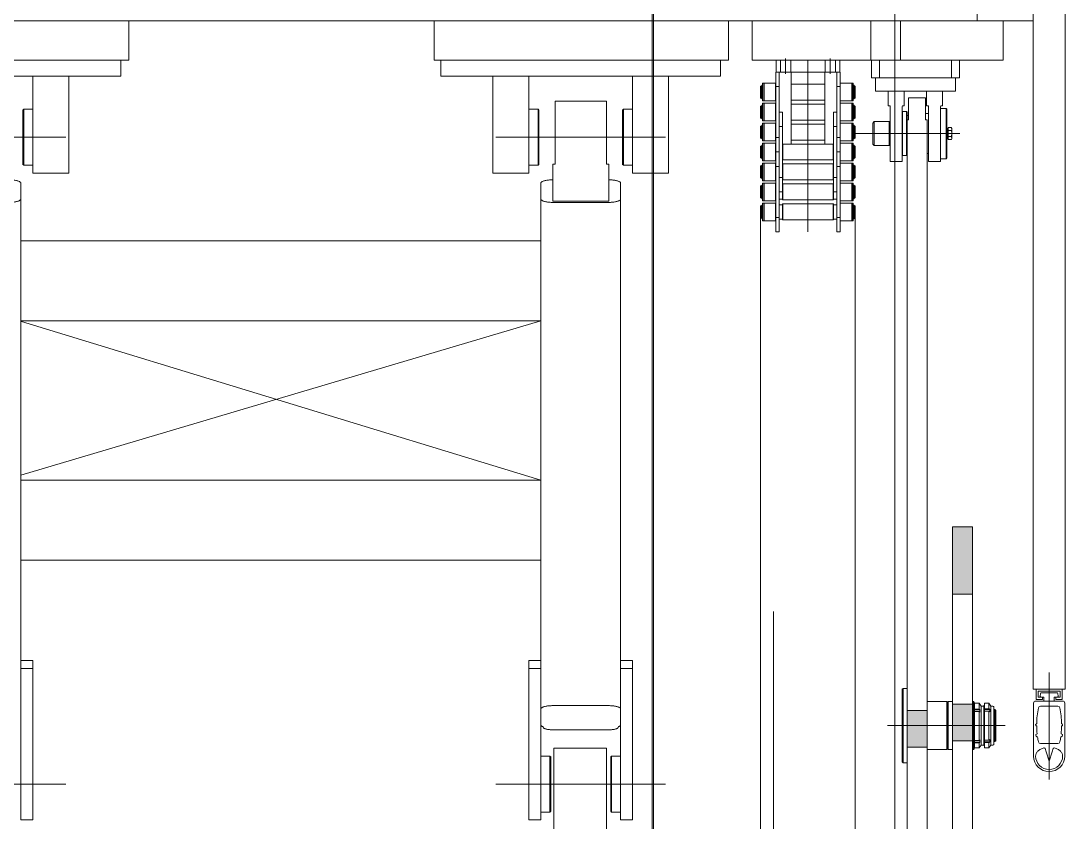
# Model space of a CAD drawing. Header units: millimetres. Extents: x 51154 to 151340, y -24069 to 30962.
# Drawn here: x 109389 to 110697, y -2412 to -1409 of the extents above; entities that cross this region are included whole.
import ezdxf

# ---------------------------------------------------------------- set-up
doc = ezdxf.new("R2010")
doc.units = ezdxf.units.MM
doc.linetypes.add('IMPORT-CENTER _5_', pattern=[10160, 6350, -1270, 1270, -1270])
doc.linetypes.add('Осевые', pattern=[6350, 1270, -952.5, 3175, -952.5])
for name, color, linetype, lineweight, true_color in [('_____KCI_M_1_Centerlines-1', 9, 'IMPORT-CENTER _5_', 9, 0x808080), ('Ломаная-1-1', 9, 'Continuous', 9, 0x808080), ('Ломаная-1-4', 9, 'IMPORT-CENTER _5_', 9, 0x808080), ('Оси-3', 7, 'Осевые', 9, 0xaaaaaa), ('Партер_ТХ_для_Разрез_dwg _2_-1', 9, 'Continuous', 9, 0x808080)]:
    doc.layers.add(name, color=color, linetype=linetype, lineweight=lineweight, true_color=true_color)
doc.layers.add('Стены', color=7, linetype='Continuous', lineweight=9)

# ---------------------------------------------------------------- blocks, each defined once
blk = doc.blocks.new('Партер_ТХ_для_Разрез_dwg_A$C16a90a89-8380814-Разрез 1-1')
at = {"layer": 'Ломаная-1-1'}
for p, q in [((108666.8, -3625.3), (108666.8, -3759.2)), ((108656, -3651.5), (108655.6, -3654.8)), ((108676.4, -3650.4), (108657.2, -3650.4)), ((108678, -3654.8), (108677.7, -3651.5)), ((108647.3, -3663.4), (108647.3, -3729.7)), ((108686.3, -3729.7), (108686.3, -3663.4))]:
    blk.add_line(p, q, dxfattribs=at)
at = {"layer": 'Ломаная-1-1', "flags": 128}
for points in [[(108576.8, -2809.2), (108576.8, -2649.2), (108646.8, -2649.2), (108646.8, -2658.7), (108594.3, -2658.7)], [(108686.8, -2649.2), (108686.8, -3645.8), (108646.8, -3645.8), (108686.8, -3645.8)], [(108594.3, -2799.7), (108646.8, -2799.7), (108646.8, -2809.2), (108576.8, -2809.2), (106832.8, -2809.2)], [(108294.8, -2809.2), (108443.4, -2809.2), (108443.4, -2858.3), (108294.8, -2858.3), (108294.8, -2809.2)], [(108480.8, -2809.2), (108609.4, -2809.2), (108609.4, -2858.3), (108480.8, -2858.3), (108480.8, -2809.2)], [(108683.7, -3660.8), (108666.8, -3660.8), (108649.9, -3660.8)], [(108656.9, -3656.2), (108660.3, -3656.2), (108660.3, -3660.8)], [(108673.3, -3660.8), (108673.3, -3658.8), (108673.3, -3656.2), (108676.7, -3656.2)], [(108677.7, -3667.3), (108672.3, -3667.3), (108666.8, -3667.3), (108661.4, -3667.3), (108655.9, -3667.3)], [(108655.9, -3714.1), (108661.4, -3714.1), (108666.8, -3714.1), (108672.3, -3714.1), (108677.7, -3714.1)], [(108666.8, -3736.2), (108665.6, -3732.2), (108664.4, -3728.3), (108663.2, -3724.3), (108662, -3720.4)], [(108671.7, -3720.4), (108670.4, -3724.3), (108669.2, -3728.3), (108668, -3732.2), (108666.8, -3736.2)]]:
    blk.add_lwpolyline(points, dxfattribs=at)
for points in [[(108646.8, -3645.8), (108646.8, -2649.2), (108646.8, -3645.8), (108646.8, -2649.2)], [(107145.7, -2809.2), (107514.3, -2809.2), (107514.3, -2858.3), (107145.7, -2858.3)], [(107896.7, -2809.2), (108265.3, -2809.2), (108265.3, -2858.3), (107896.7, -2858.3)], [(108653.2, -3656.2), (108658.4, -3656.2), (108658.4, -3658.8), (108650.6, -3658.8), (108650.6, -3645.8), (108683.1, -3645.8), (108683.1, -3658.8), (108675.3, -3658.8), (108675.3, -3656.2), (108680.5, -3656.2), (108680.5, -3648.4), (108653.2, -3648.4)]]:
    blk.add_lwpolyline(points, close=True, dxfattribs=at)
at = {"layer": 'Ломаная-1-1'}
for centre, radius, start, end in [((108649.9, -3663.4), 2.6, 90, 180), ((108656.9, -3654.9), 1.3, 173.6598, 270), ((108657.2, -3651.7), 1.3, 90, 173.6598), ((108676.4, -3651.7), 1.3, 6.3402, 90), ((108676.7, -3654.9), 1.3, 270, 6.3402), ((108683.7, -3663.4), 2.6, 0, 90), ((108757.8, -3690.7), 106.6, 168.463, 179.3013), ((108655.9, -3669.9), 2.6, 90, 168.463), ((108677.7, -3669.9), 2.6, 11.537, 90), ((108575.8, -3690.7), 106.6, 0.6987, 11.537), ((108651.2, -3690.7), 1.3, 89.6506, 270.3494), ((108757.8, -3690.7), 106.6, 180.6987, 185.9566), ((108575.8, -3690.7), 106.6, 354.0434, 359.3013), ((108682.4, -3690.7), 1.3, 269.6506, 90.3494), ((108652, -3703.7), 1.95, 96.4807, 277.5288), ((108757.8, -3690.7), 106.6, 188.0528, 191.537), ((108655.9, -3711.5), 2.6, 191.537, 270), ((108677.7, -3711.5), 2.6, 270, 348.463), ((108575.8, -3690.7), 106.6, 348.463, 351.9472), ((108681.6, -3703.7), 1.95, 262.4712, 83.5193), ((108660.7, -3720.8), 1.3, 17.1027, 104.954), ((108672.9, -3720.8), 1.3, 75.046, 162.8973), ((108666.8, -3729.7), 19.5, 180, 270), ((108666.8, -3729.7), 16.9, 180, 360), ((108666.8, -3729.7), 19.5, 270, 0)]:
    blk.add_arc(centre, radius, start, end, dxfattribs=at)
for points, knots in [([(108660.4, -3719.5), (108658.9, -3719.9), (108656.1, -3721), (108653.1, -3723.1), (108651.5, -3725), (108650.2, -3727.1), (108649.9, -3728.6), (108649.9, -3729.7)], [0, 0, 0, 0, 0.25, 0.5, 0.625, 0.75, 1, 1, 1, 1]), ([(108683.7, -3729.7), (108683.7, -3728.6), (108683.4, -3727.1), (108682.2, -3725), (108680.5, -3723.1), (108677.5, -3721), (108674.8, -3719.9), (108673.2, -3719.5)], [0, 0, 0, 0, 0.25, 0.375, 0.5, 0.75, 1, 1, 1, 1])]:
    blk.add_open_spline(points, degree=3, knots=knots, dxfattribs=at)
blk = doc.blocks.new('Партер_ТХ_для_Разрез_dwg_A$Cf04a720b-8380822-Разрез 1-1')
at = {"layer": 'Ломаная-1-1'}
for p, q in [((110340.3, -1458.3), (110340.3, -1473.3)), ((110346.8, -1456.3), (110346.8, -1475.3)), ((110353.3, -1458.3), (110353.3, -1473.3)), ((110374.8, -1458.3), (110374.8, -1673.3)), ((110396.3, -1458.3), (110396.3, -1473.3)), ((110402.8, -1456.3), (110402.8, -1475.3)), ((110409.3, -1458.3), (110409.3, -1473.3)), ((110353.8, -1473.3), (110353.8, -1563.3)), ((110395.8, -1563.3), (110395.8, -1473.3)), ((110410.8, -1523.3), (110410.8, -1473.3)), ((110411, -1473.3), (110411, -1491.3)), ((110338.8, -1489.3), (110338.6, -1489.3)), ((110395.8, -1488.3), (110353.8, -1488.3)), ((110411, -1489.3), (110410.8, -1489.3)), ((110429.7, -1487.3), (110415.3, -1487.3)), ((110317.1, -1490.8), (110315.9, -1490.8)), ((110338.6, -1491.3), (110334.6, -1491.3)), ((110319.6, -1508.8), (110319.9, -1509.3)), ((110319.9, -1512.3), (110319.9, -1534.3)), ((110334.3, -1509.3), (110334.6, -1508.8)), ((110334.3, -1512.3), (110334.3, -1534.3)), ((110338.6, -1507.3), (110338.8, -1507.3)), ((110338.8, -1514.3), (110338.6, -1514.3)), ((110353.8, -1508.3), (110395.8, -1508.3)), ((110395.8, -1513.3), (110353.8, -1513.3)), ((110410.8, -1507.3), (110411, -1507.3)), ((110411, -1514.3), (110410.8, -1514.3)), ((110415, -1508.8), (110415.3, -1509.3)), ((110429.7, -1512.3), (110415.3, -1512.3)), ((110429.7, -1509.3), (110430, -1508.8)), ((110317.1, -1540.8), (110315.9, -1540.8)), ((110338.6, -1532.3), (110338.8, -1532.3)), ((110338.8, -1539.3), (110338.6, -1539.3)), ((110353.8, -1533.3), (110395.8, -1533.3)), ((110395.8, -1538.3), (110353.8, -1538.3)), ((110410.8, -1532.3), (110411, -1532.3)), ((110411, -1539.3), (110410.8, -1539.3)), ((110429.7, -1537.3), (110415.3, -1537.3)), ((110429.7, -1534.3), (110430, -1533.8)), ((110334.6, -1562.8), (110334.3, -1562.3)), ((110338.6, -1557.3), (110338.8, -1557.3)), ((110338.8, -1564.3), (110338.6, -1564.3)), ((110353.8, -1558.3), (110395.8, -1558.3)), ((110410.8, -1557.3), (110411, -1557.3)), ((110411, -1564.3), (110410.8, -1564.3)), ((110429.7, -1562.3), (110415.3, -1562.3)), ((110315.9, -1605.8), (110315.9, -1590.8)), ((110319.6, -1583.8), (110319.9, -1584.3)), ((110319.9, -1587.3), (110319.6, -1587.8)), ((110334.6, -1587.8), (110334.3, -1587.3)), ((110338.6, -1582.3), (110338.8, -1582.3)), ((110338.8, -1589.3), (110338.6, -1589.3)), ((110338.6, -1655.3), (110338.6, -1591.3)), ((110342.8, -1582.8), (110343.3, -1583.3)), ((110343.3, -1608.3), (110343.3, -1588.3)), ((110406.3, -1583.3), (110406.8, -1582.8)), ((110406.3, -1608.3), (110406.3, -1588.3)), ((110410.8, -1582.3), (110411, -1582.3)), ((110411, -1589.3), (110410.8, -1589.3)), ((110411, -1591.3), (110411, -1655.3)), ((110415.3, -1584.3), (110429.7, -1584.3)), ((110429.7, -1587.3), (110415.3, -1587.3)), ((110433.7, -1605.8), (110433.7, -1590.8)), ((110338.6, -1607.3), (110338.8, -1607.3)), ((110342.8, -1623.3), (110342.8, -1605.3)), ((110406.8, -1605.3), (110406.8, -1623.3)), ((110410.8, -1607.3), (110411, -1607.3)), ((110319.9, -1612.3), (110319.6, -1612.8)), ((110334.6, -1612.8), (110334.3, -1612.3)), ((110338.8, -1614.3), (110338.6, -1614.3)), ((110343.3, -1613.3), (110342.8, -1613.8)), ((110406.8, -1613.8), (110406.3, -1613.3)), ((110411, -1614.3), (110410.8, -1614.3)), ((110415, -1608.8), (110415.3, -1609.3)), ((110429.7, -1612.3), (110415.3, -1612.3)), ((110429.7, -1609.3), (110430, -1608.8)), ((110319.9, -1634.3), (110334.3, -1634.3)), ((110338.6, -1632.3), (110342.8, -1632.3)), ((110406.8, -1632.3), (110411, -1632.3)), ((110415.3, -1634.3), (110429.7, -1634.3)), ((110315.9, -1640.8), (110315.9, -1655.8)), ((110319.9, -1659.3), (110319.9, -1637.3)), ((110334.3, -1659.3), (110334.3, -1637.3)), ((110342.8, -1639.3), (110338.6, -1639.3)), ((110343.3, -1638.3), (110343.3, -1658.3)), ((110406.3, -1638.3), (110406.3, -1658.3)), ((110411, -1639.3), (110406.8, -1639.3)), ((110429.7, -1637.3), (110415.3, -1637.3)), ((110433.7, -1640.8), (110433.7, -1655.8)), ((110338.6, -1657.3), (110342.8, -1657.3)), ((110406.8, -1657.3), (110411, -1657.3)), ((110415.3, -1659.3), (110429.7, -1659.3))]:
    blk.add_line(p, q, dxfattribs=at)
at = {"layer": 'Ломаная-1-1', "flags": 128}
for points in [[(110334.8, -1473.3), (110334.8, -1458.3), (110414.8, -1458.3), (110414.8, -1473.3)], [(110338.6, -1473.3), (110338.6, -1491.3), (110338.6, -1555.3), (110334.6, -1555.3), (110334.6, -1491.3), (110334.6, -1473.3), (110334.8, -1473.3), (110414.8, -1473.3), (110415, -1473.3), (110415, -1491.3)], [(110338.8, -1541.3), (110338.8, -1605.3), (110342.8, -1605.3), (110342.8, -1541.3), (110338.8, -1541.3), (110338.8, -1523.3), (110338.8, -1473.3)], [(110318.1, -1506.9), (110317.1, -1506.9), (110317.1, -1489.7), (110318.1, -1489.7)], [(110334.6, -1487.8), (110334.3, -1487.3), (110319.9, -1487.3), (110319.6, -1487.8)], [(110319.9, -1487.3), (110319.9, -1493.2), (110319.9, -1509.3), (110334.3, -1509.3), (110334.3, -1493.2), (110334.3, -1487.3)], [(110415, -1487.8), (110415.3, -1487.3), (110415.3, -1487.7), (110415.3, -1509.3), (110429.7, -1509.3), (110429.7, -1487.7), (110429.7, -1487.3), (110430, -1487.8)], [(110431.5, -1506.9), (110432.5, -1506.9), (110432.5, -1489.7), (110431.5, -1489.7)], [(110315.9, -1505.8), (110315.9, -1490.8), (110315.6, -1491.1), (110315.6, -1505.5), (110315.9, -1505.8), (110317.1, -1505.8)], [(110411, -1555.3), (110411, -1491.3), (110415, -1491.3), (110415, -1555.3)], [(110432.5, -1505.8), (110433.7, -1505.8), (110433.7, -1490.8), (110432.5, -1490.8)], [(110433.7, -1505.8), (110434, -1505.5), (110434, -1491.1), (110433.7, -1490.8)], [(110315.9, -1530.8), (110315.6, -1530.5), (110315.6, -1529.9), (110315.6, -1516.1), (110315.9, -1515.8), (110317.1, -1515.8)], [(110317.1, -1530.8), (110315.9, -1530.8), (110315.9, -1530.1), (110315.9, -1515.8)], [(110318.1, -1514.7), (110317.1, -1514.7), (110317.1, -1531.9), (110318.1, -1531.9)], [(110334.6, -1512.8), (110334.3, -1512.3), (110319.9, -1512.3), (110319.6, -1512.8)], [(110415, -1512.8), (110415.3, -1512.3), (110415.3, -1512.4), (110415.3, -1534.3)], [(110415, -1533.8), (110415.3, -1534.3), (110429.7, -1534.3), (110429.7, -1512.4), (110429.7, -1512.3), (110430, -1512.8)], [(110431.5, -1531.9), (110432.5, -1531.9), (110432.5, -1514.7), (110431.5, -1514.7)], [(110432.5, -1530.8), (110433.7, -1530.8), (110433.7, -1530.1), (110433.7, -1515.8)], [(110433.7, -1530.8), (110434, -1530.5), (110434, -1529.9), (110434, -1516.1), (110433.7, -1515.8), (110432.5, -1515.8)], [(110342.8, -1563.3), (110342.8, -1523.3), (110338.8, -1523.3)], [(110406.8, -1523.3), (110406.8, -1563.3), (110395.8, -1563.3), (110353.8, -1563.3), (110342.8, -1563.3)], [(110410.8, -1541.3), (110410.8, -1523.3), (110406.8, -1523.3)], [(110315.9, -1555.8), (110315.9, -1540.8), (110315.6, -1541.1), (110315.6, -1555.5), (110315.9, -1555.8), (110317.1, -1555.8)], [(110318.1, -1556.9), (110317.1, -1556.9), (110317.1, -1539.7), (110318.1, -1539.7)], [(110319.6, -1533.8), (110319.9, -1534.3), (110334.3, -1534.3), (110334.6, -1533.8)], [(110334.6, -1537.8), (110334.3, -1537.3), (110319.9, -1537.3), (110319.6, -1537.8)], [(110319.9, -1537.3), (110319.9, -1544.8), (110319.9, -1559.3)], [(110334.3, -1537.3), (110334.3, -1544.8), (110334.3, -1559.3)], [(110406.3, -1633.3), (110406.8, -1632.8), (110406.8, -1631.9), (110406.8, -1623.3), (110410.8, -1623.3), (110410.8, -1605.3), (110410.8, -1541.3), (110406.8, -1541.3), (110406.8, -1605.3), (110410.8, -1605.3)], [(110415, -1537.8), (110415.3, -1537.3), (110415.3, -1537.7), (110415.3, -1559.3)], [(110430, -1537.8), (110429.7, -1537.3), (110429.7, -1537.7), (110429.7, -1559.3), (110430, -1558.8)], [(110431.5, -1556.9), (110432.5, -1556.9), (110432.5, -1539.7), (110431.5, -1539.7)], [(110432.5, -1555.8), (110433.7, -1555.8), (110433.7, -1540.8), (110432.5, -1540.8)], [(110433.7, -1555.8), (110434, -1555.5), (110434, -1541.1), (110433.7, -1540.8)], [(110334.6, -1591.3), (110334.6, -1573.3), (110334.6, -1555.3)], [(110338.6, -1555.3), (110338.6, -1573.3), (110334.6, -1573.3), (110338.6, -1573.3), (110338.6, -1591.3), (110334.6, -1591.3), (110334.6, -1655.3), (110338.6, -1655.3), (110338.6, -1673.3), (110334.6, -1673.3), (110334.6, -1655.3)], [(110415, -1591.3), (110411, -1591.3), (110411, -1573.3), (110415, -1573.3), (110411, -1573.3), (110411, -1555.3), (110415, -1555.3), (110415, -1573.3), (110415, -1591.3), (110415, -1655.3)], [(110315.9, -1580.8), (110315.6, -1580.5), (110315.6, -1579.9), (110315.6, -1566.1), (110315.9, -1565.8)], [(110317.1, -1580.8), (110315.9, -1580.8), (110315.9, -1580.1), (110315.9, -1565.8), (110317.1, -1565.8)], [(110318.1, -1581.9), (110317.1, -1581.9), (110317.1, -1564.7), (110318.1, -1564.7)], [(110319.6, -1558.8), (110319.9, -1559.3), (110334.3, -1559.3), (110334.6, -1558.8)], [(110319.6, -1562.8), (110319.9, -1562.3), (110319.9, -1584.3), (110334.3, -1584.3), (110334.6, -1583.8)], [(110319.9, -1562.3), (110334.3, -1562.3), (110334.3, -1584.3)], [(110342.8, -1563.8), (110343.3, -1563.3), (110343.3, -1582.4), (110343.3, -1583.3), (110406.3, -1583.3), (110406.3, -1582.4), (110406.3, -1563.3), (110406.8, -1563.8)], [(110415, -1558.8), (110415.3, -1559.3), (110429.7, -1559.3)], [(110415, -1562.8), (110415.3, -1562.3), (110415.3, -1562.4), (110415.3, -1584.3), (110415, -1583.8)], [(110430, -1562.8), (110429.7, -1562.3), (110429.7, -1562.4), (110429.7, -1584.3), (110430, -1583.8)], [(110431.5, -1581.9), (110432.5, -1581.9), (110432.5, -1564.7), (110431.5, -1564.7)], [(110432.5, -1580.8), (110433.7, -1580.8), (110433.7, -1580.1), (110433.7, -1565.8), (110432.5, -1565.8)], [(110433.7, -1580.8), (110434, -1580.5), (110434, -1579.9), (110434, -1566.1), (110433.7, -1565.8)], [(110317.1, -1590.8), (110315.9, -1590.8), (110315.6, -1591.1), (110315.6, -1605.5), (110315.9, -1605.8), (110317.1, -1605.8)], [(110318.1, -1589.7), (110317.1, -1589.7), (110317.1, -1606.9), (110318.1, -1606.9)], [(110334.3, -1609.3), (110334.3, -1593.2), (110334.3, -1587.3), (110319.9, -1587.3), (110319.9, -1593.2), (110319.9, -1609.3)], [(110406.8, -1588.8), (110406.3, -1588.3), (110343.3, -1588.3), (110342.8, -1588.8)], [(110415, -1587.8), (110415.3, -1587.3), (110415.3, -1587.7), (110415.3, -1609.3), (110429.7, -1609.3), (110429.7, -1587.7), (110429.7, -1587.3), (110430, -1587.8)], [(110431.5, -1606.9), (110432.5, -1606.9), (110432.5, -1589.7), (110431.5, -1589.7)], [(110432.5, -1605.8), (110433.7, -1605.8), (110434, -1605.5), (110434, -1591.1), (110433.7, -1590.8), (110432.5, -1590.8)], [(110343.3, -1633.3), (110342.8, -1632.8), (110342.8, -1631.9), (110342.8, -1623.3), (110338.8, -1623.3), (110338.8, -1605.3)], [(110342.8, -1607.8), (110343.3, -1608.3), (110406.3, -1608.3), (110406.8, -1607.8)], [(110315.9, -1630.8), (110315.6, -1630.5), (110315.6, -1629.9), (110315.6, -1616.1), (110315.9, -1615.8), (110317.1, -1615.8)], [(110317.1, -1630.8), (110315.9, -1630.8), (110315.9, -1630.1), (110315.9, -1615.8)], [(110318.1, -1631.9), (110317.1, -1631.9), (110317.1, -1614.7), (110318.1, -1614.7)], [(110319.6, -1608.8), (110319.9, -1609.3), (110334.3, -1609.3), (110334.6, -1608.8)], [(110334.6, -1633.8), (110334.3, -1634.3), (110334.3, -1612.3), (110319.9, -1612.3), (110319.9, -1634.3), (110319.6, -1633.8)], [(110415, -1612.8), (110415.3, -1612.3), (110415.3, -1612.4), (110415.3, -1634.3), (110415, -1633.8)], [(110430, -1612.8), (110429.7, -1612.3), (110429.7, -1612.4), (110429.7, -1634.3), (110430, -1633.8)], [(110431.5, -1631.9), (110432.5, -1631.9), (110432.5, -1614.7), (110431.5, -1614.7)], [(110432.5, -1630.8), (110433.7, -1630.8), (110433.7, -1630.1), (110433.7, -1615.8)], [(110433.7, -1630.8), (110434, -1630.5), (110434, -1629.9), (110434, -1616.1), (110433.7, -1615.8), (110432.5, -1615.8)], [(110317.1, -1640.8), (110315.9, -1640.8), (110315.6, -1641.1), (110315.6, -1655.5), (110315.9, -1655.8), (110317.1, -1655.8)], [(110318.1, -1639.7), (110317.1, -1639.7), (110317.1, -1656.9), (110318.1, -1656.9)], [(110334.6, -1637.8), (110334.3, -1637.3), (110319.9, -1637.3), (110319.6, -1637.8)], [(110415, -1637.8), (110415.3, -1637.3), (110415.3, -1656.2), (110415.3, -1659.3), (110415, -1658.8)], [(110430, -1637.8), (110429.7, -1637.3), (110429.7, -1656.2), (110429.7, -1659.3), (110430, -1658.8)], [(110431.5, -1656.9), (110432.5, -1656.9), (110432.5, -1639.7), (110431.5, -1639.7)], [(110432.5, -1655.8), (110433.7, -1655.8), (110434, -1655.5), (110434, -1641.1), (110433.7, -1640.8), (110432.5, -1640.8)], [(110319.6, -1658.8), (110319.9, -1659.3), (110334.3, -1659.3), (110334.6, -1658.8)]]:
    blk.add_lwpolyline(points, dxfattribs=at)
for points in [[(110318.1, -1487.3), (110318.1, -1509.3), (110319.6, -1509.3), (110319.6, -1487.3)], [(110430, -1487.3), (110430, -1507.1), (110430, -1509.3), (110431.5, -1509.3), (110431.5, -1507.1), (110431.5, -1487.3)], [(110318.1, -1512.3), (110319.6, -1512.3), (110319.6, -1534.3), (110318.1, -1534.3)], [(110430, -1512.3), (110430, -1532.1), (110430, -1534.3), (110431.5, -1534.3), (110431.5, -1532.1), (110431.5, -1512.3)], [(110318.1, -1537.3), (110318.1, -1559.3), (110319.6, -1559.3), (110319.6, -1537.3)], [(110430, -1537.3), (110430, -1557.1), (110430, -1559.3), (110431.5, -1559.3), (110431.5, -1557.1), (110431.5, -1537.3)], [(110318.1, -1562.3), (110318.1, -1584.3), (110319.6, -1584.3), (110319.6, -1562.3)], [(110430, -1562.3), (110430, -1582.1), (110430, -1584.3), (110431.5, -1584.3), (110431.5, -1582.1), (110431.5, -1562.3)], [(110318.1, -1587.3), (110319.6, -1587.3), (110319.6, -1609.3), (110318.1, -1609.3)], [(110430, -1587.3), (110430, -1607.1), (110430, -1609.3), (110431.5, -1609.3), (110431.5, -1607.1), (110431.5, -1587.3)], [(110318.1, -1612.3), (110319.6, -1612.3), (110319.6, -1634.3), (110318.1, -1634.3)], [(110343.3, -1632.4), (110343.3, -1633.3), (110406.3, -1633.3), (110406.3, -1632.4), (110406.3, -1613.3), (110343.3, -1613.3)], [(110430, -1612.3), (110430, -1632.1), (110430, -1634.3), (110431.5, -1634.3), (110431.5, -1632.1), (110431.5, -1612.3)], [(110318.1, -1637.3), (110318.1, -1659.3), (110319.6, -1659.3), (110319.6, -1637.3)], [(110406.8, -1657.8), (110406.8, -1638.8), (110406.3, -1638.3), (110343.3, -1638.3), (110342.8, -1638.8), (110342.8, -1657.8), (110343.3, -1658.3), (110406.3, -1658.3)], [(110430, -1637.3), (110430, -1659.3), (110431.5, -1659.3), (110431.5, -1637.3)], [(110415, -1673.3), (110415, -1655.3), (110411, -1655.3), (110411, -1673.3)]]:
    blk.add_lwpolyline(points, close=True, dxfattribs=at)
blk = doc.blocks.new('Партер_ТХ_для_Разрез_dwg_A$Cc0956ea5-8380824-Разрез 1-1')
at = {"layer": 'Ломаная-1-1'}
for p, q in [((109445.5, -1554.8), (109233.1, -1554.8)), ((110196.5, -1554.8), (109984.1, -1554.8)), ((109389.3, -1632.2), (109389.3, -1612.3)), ((110040.3, -1612.3), (110040.3, -1632.2)), ((110140.3, -1632.2), (110140.3, -1612.3)), ((110055.3, -1636.4), (110125.3, -1636.4)), ((110040.3, -1684.7), (109389.3, -1684.7)), ((110140.3, -2213.5), (110140.3, -2005.8)), ((110040.3, -2084.3), (109389.3, -2084.3)), ((110125.3, -2266.6), (110055.3, -2266.6)), ((110055.3, -2296.9), (110125.3, -2296.9)), ((109445.5, -2364.8), (109233.1, -2364.8)), ((110196.5, -2364.8), (109984.1, -2364.8))]:
    blk.add_line(p, q, dxfattribs=at)
at = {"layer": 'Ломаная-1-1', "flags": 128}
for points in [[(109164.3, -1458.3), (109514.3, -1458.3), (109514.3, -1478.3), (109164.3, -1478.3)], [(109915.3, -1458.3), (110265.3, -1458.3), (110265.3, -1478.3), (109915.3, -1478.3)], [(110125.3, -1635), (110055.3, -1635), (110055.3, -1620.6), (110055.3, -1588.4), (110058.1, -1588.4), (110058.1, -1509.8), (110122.5, -1509.8), (110122.5, -1588.4), (110125.3, -1588.4), (110125.3, -1620.6)]]:
    blk.add_lwpolyline(points, close=True, dxfattribs=at)
for points in [[(109404.3, -1478.3), (109404.3, -1576.3), (109404.3, -1599.8), (109449.3, -1599.8), (109449.3, -1478.3)], [(110025.3, -1478.3), (110025.3, -1576.3), (110025.3, -1599.8), (109980.3, -1599.8), (109980.3, -1478.3)], [(110155.3, -1478.3), (110155.3, -1576.3), (110155.3, -1599.8), (110200.3, -1599.8), (110200.3, -1478.3)], [(109392.8, -1519.8), (109391.8, -1520.8), (109391.8, -1588.8), (109392.8, -1589.8)], [(109404.3, -1589.8), (109392.8, -1589.8), (109392.8, -1519.8), (109404.3, -1519.8)], [(110025.3, -1589.8), (110036.8, -1589.8), (110036.8, -1519.8), (110025.3, -1519.8)], [(110036.8, -1519.8), (110037.8, -1520.8), (110037.8, -1588.8), (110036.8, -1589.8)], [(110143.8, -1519.8), (110142.8, -1520.8), (110142.8, -1588.8), (110143.8, -1589.8)], [(110155.3, -1589.8), (110143.8, -1589.8), (110143.8, -1519.8), (110155.3, -1519.8)], [(109389.3, -1615.9), (109389.3, -2220.3), (109389.3, -2285.6), (109389.3, -2304.6), (109389.3, -2386.4), (109389.3, -2409.8)], [(110040.3, -1615.9), (110040.3, -2220.3), (110040.3, -2210.1), (110025.3, -2210.1), (110025.3, -2220.3), (110040.3, -2220.3), (110040.3, -2285.6), (110040.3, -2304.6), (110040.3, -2386.4), (110040.3, -2409.8), (110025.3, -2409.8)], [(110140.3, -1615.9), (110140.3, -2220.3), (110140.3, -2285.6), (110140.3, -2304.6), (110140.3, -2386.4), (110140.3, -2409.8)], [(109389.3, -2083.6), (109389.3, -2063.9), (109389.3, -2045.3), (109389.3, -1978.1), (110040.3, -1784.7), (109389.3, -1784.7)], [(109389.3, -1984.3), (110040.3, -1984.3), (109389.9, -1785.4)], [(110140.3, -2025.5), (110140.3, -2005.8), (110140.3, -1987.1), (110140.3, -1920)], [(109404.3, -2220.3), (109404.3, -2210.1), (109389.3, -2210.1), (109389.3, -2220.3), (109404.3, -2220.3), (109404.3, -2285.6), (109404.3, -2304.6), (109404.3, -2386.4), (109404.3, -2409.8), (109389.3, -2409.8)], [(110025.3, -2409.8), (110025.3, -2386.4), (110025.3, -2304.6), (110025.3, -2285.6), (110025.3, -2220.3)], [(110155.3, -2220.3), (110155.3, -2210.1), (110140.3, -2210.1), (110140.3, -2220.3), (110155.3, -2220.3), (110155.3, -2285.6), (110155.3, -2304.6), (110155.3, -2386.4), (110155.3, -2409.8), (110140.3, -2409.8)], [(110124.5, -2447.3), (110122.5, -2447.3), (110122.5, -2444.2), (110122.5, -2425.2), (110122.5, -2343.3), (110122.5, -2319.8), (110056.5, -2319.8), (110056.5, -2343.3), (110056.5, -2425.2), (110056.5, -2444.2), (110056.5, -2447.3), (110054.5, -2447.3)], [(110040.3, -2329.8), (110051.8, -2329.8), (110051.8, -2399.8), (110040.3, -2399.8)], [(110051.8, -2399.8), (110052.8, -2398.8), (110052.8, -2330.8), (110051.8, -2329.8)], [(110128.8, -2329.8), (110127.8, -2330.8), (110127.8, -2398.8), (110128.8, -2399.8)], [(110140.3, -2399.8), (110128.8, -2399.8), (110128.8, -2329.8), (110140.3, -2329.8)]]:
    blk.add_lwpolyline(points, dxfattribs=at)
at = {"layer": 'Ломаная-1-1'}
for points, weights in [([(109374.3, -1608.1), (109389.3, -1608.1), (109389.3, -1612.3)], [1, 0.707106781219, 1]), ([(110040.3, -1612.3), (110040.3, -1608.1), (110055.3, -1608.1)], [1, 0.707106781186, 1]), ([(110125.3, -1608.1), (110140.3, -1608.1), (110140.3, -1612.3)], [1, 0.707106781219, 1]), ([(109389.3, -1632.2), (109389.3, -1636.4), (109374.3, -1636.4)], [1, 0.707106781186, 1]), ([(110055.3, -1636.4), (110040.3, -1636.4), (110040.3, -1632.2)], [1, 0.707106781219, 1]), ([(110140.3, -1632.2), (110140.3, -1636.4), (110125.3, -1636.4)], [1, 0.707106781186, 1]), ([(110040.3, -2270.9), (110040.3, -2266.6), (110055.3, -2266.6)], [1, 0.707106781218, 1]), ([(110125.3, -2266.6), (110140.3, -2266.6), (110140.3, -2270.9)], [1, 0.707106781155, 1]), ([(110043.3, -2293.1), (110040.3, -2292), (110040.3, -2290.6)], [1, 0.948683298076, 1]), ([(110055.3, -2296.9), (110043.3, -2296.9), (110043.3, -2293.5)], [1, 0.707106781155, 1]), ([(110137.3, -2293.5), (110137.3, -2296.9), (110125.3, -2296.9)], [1, 0.707106781219, 1]), ([(110140.3, -2290.6), (110140.3, -2292), (110137.3, -2293.1)], [1, 0.948683298039, 1])]:
    blk.add_rational_spline(points, weights, degree=2, dxfattribs=at)
blk = doc.blocks.new('Партер_ТХ_для_Разрез_dwg_A$Cb6b6704d-8380825-Разрез 1-1')
at = {"layer": 'Ломаная-1-4'}
for points in [[(110555.9, -2127), (110580.9, -2127), (110580.9, -2042.7), (110555.9, -2042.7)], [(110498.9, -2318.5), (110523.9, -2318.5), (110523.9, -2272.7), (110498.9, -2272.7)], [(110580.9, -2310.6), (110580.9, -2264.7), (110555.9, -2264.7), (110555.9, -2310.6)]]:
    blk.add_hatch(color=256, dxfattribs=at).paths.add_polyline_path(points, flags=0)
at = {"layer": '_____KCI_M_1_Centerlines-1'}
for p, q in [((110432.7, -1550.3), (110564.8, -1550.3)), ((110474.3, -2291.6), (110621.7, -2291.6))]:
    blk.add_line(p, q, dxfattribs=at)
at = {"layer": 'Ломаная-1-1'}
for p, q in [((110493.4, -1577.8), (110493.4, -1522.8)), ((110498.9, -1527.8), (110500.9, -1527.8)), ((110525.7, -1525.3), (110525.7, -1575.3)), ((110457.9, -1565.3), (110457.9, -1535.3)), ((110476.4, -1535.3), (110476.4, -1565.3)), ((110548.9, -1546.3), (110549.3, -1546.3)), ((110549.3, -1554.3), (110548.9, -1554.3)), ((110493.9, -2245.1), (110493.9, -2338.1)), ((110548.9, -2321.6), (110548.9, -2261.6)), ((110550.4, -2261.6), (110550.4, -2321.6)), ((110581.9, -2321.6), (110581.9, -2261.6)), ((110583.4, -2266.6), (110582.9, -2266.6)), ((110604, -2316.1), (110604, -2267.2)), ((110607.5, -2268.2), (110607.5, -2315.1)), ((110608.9, -2311.6), (110608.9, -2271.6)), ((110582.9, -2316.6), (110583.4, -2316.6))]:
    blk.add_line(p, q, dxfattribs=at)
at = {"layer": 'Ломаная-1-1', "flags": 128}
for points in [[(110464.4, -1458.3), (110454.4, -1458.3), (110454.4, -1480.3), (110464.4, -1480.3)], [(110554.4, -1480.3), (110554.4, -1458.3), (110464.4, -1458.3), (110464.4, -1480.3), (110554.4, -1480.3), (110564.4, -1480.3), (110564.4, -1458.3), (110554.4, -1458.3)], [(110459.4, -1480.3), (110459.4, -1497.3), (110484.4, -1497.3), (110534.4, -1497.3), (110559.4, -1497.3), (110559.4, -1480.3)], [(110476.9, -1515.3), (110475.4, -1515.3), (110475.4, -1497.3)], [(110493.9, -1515.3), (110495.4, -1515.3), (110495.4, -1497.3)], [(110524.9, -1515.3), (110523.4, -1515.3), (110523.4, -1497.3)], [(110541.9, -1515.3), (110543.4, -1515.3), (110543.4, -1497.3)], [(110492.9, -1516.3), (110492.9, -1570.3), (110492.9, -1585.3), (110477.9, -1585.3), (110477.9, -1570.3), (110477.9, -1516.3)], [(110523.9, -2272.7), (110523.9, -2187.1), (110523.9, -2176.7), (110523.9, -1533.1), (110521.9, -1533.1), (110521.9, -1510.5), (110521.9, -1505.3), (110500.9, -1505.3), (110500.9, -1510.5), (110500.9, -1533.1), (110498.9, -1533.1), (110498.9, -1523.3), (110498.4, -1522.8), (110493.4, -1522.8), (110492.9, -1523.3)], [(110540.9, -1516.3), (110540.9, -1570.3), (110540.9, -1585.3), (110525.9, -1585.3), (110525.9, -1570.3), (110525.9, -1516.3)], [(110498.4, -1522.8), (110498.4, -1550.3), (110498.4, -1577.8)], [(110521.9, -1525.3), (110525.7, -1525.3), (110525.9, -1525.8)], [(110540.9, -1518.8), (110547.9, -1518.8), (110548.9, -1519.8), (110548.9, -1550.3), (110548.9, -1580.8), (110547.9, -1581.8), (110540.9, -1581.8)], [(110547.9, -1518.8), (110547.9, -1550.3), (110547.9, -1581.8)], [(110477.9, -1564.4), (110476.4, -1565.3), (110457.9, -1565.3), (110455.9, -1563.3), (110455.9, -1537.3), (110457.9, -1535.3), (110476.4, -1535.3), (110477.9, -1536.2)], [(110498.9, -1533.1), (110498.9, -2176.7), (110498.9, -2187.1), (110498.9, -2272.7)], [(110550.3, -1546.5), (110550.3, -1544.7), (110550.3, -1542.8), (110554.4, -1542.8), (110555, -1543.8), (110555, -1544.7), (110554.4, -1546.5), (110550.3, -1546.5), (110550.3, -1550.3), (110550.3, -1554)], [(110550.3, -1556.8), (110549.7, -1556.8), (110549.7, -1550.3), (110549.7, -1543.8), (110550.3, -1543.8)], [(110554.4, -1557.8), (110555, -1556.8), (110555, -1555.9), (110554.4, -1557.8), (110550.3, -1557.8), (110550.3, -1555.9), (110550.3, -1554), (110554.4, -1554)], [(110555, -1544.7), (110555, -1550.3), (110555, -1555.9)], [(110498.9, -1577.3), (110498.4, -1577.8), (110493.4, -1577.8), (110492.9, -1577.3)], [(110525.9, -1574.8), (110525.7, -1575.3), (110523.9, -1575.3)], [(110580.9, -2127), (110580.9, -2042.7), (110555.9, -2042.7), (110555.9, -2127)], [(110555.9, -2264.7), (110555.9, -2127), (110580.9, -2127), (110580.9, -2264.7), (110555.9, -2264.7), (110555.9, -2310.6), (110580.9, -2310.6), (110580.9, -2264.7)], [(110498.9, -2245.1), (110493.9, -2245.1), (110492.9, -2246.1), (110492.9, -2337.1), (110493.9, -2338.1), (110498.9, -2338.1)], [(110555.9, -2261.6), (110550.4, -2261.6), (110549.9, -2262.6), (110548.9, -2261.6), (110523.9, -2261.6)], [(110580.9, -2321.6), (110581.9, -2321.6), (110582.9, -2320.6), (110582.9, -2262.6), (110581.9, -2261.6), (110580.9, -2261.6)], [(110523.9, -2318.5), (110523.9, -2272.7), (110498.9, -2272.7), (110498.9, -2318.5), (110498.9, -2456.2), (110523.9, -2456.2), (110523.9, -2318.5), (110498.9, -2318.5)], [(110594.2, -2267.2), (110591.7, -2267.2), (110589.2, -2263.6), (110583.4, -2263.6), (110583.4, -2270.9)], [(110583.4, -2271.9), (110583.4, -2270.9), (110589.2, -2270.9), (110589.2, -2263.6)], [(110583.4, -2274.9), (110583.4, -2271.9), (110590.1, -2271.9)], [(110591.7, -2316.1), (110591.7, -2274.8), (110591.7, -2267.2)], [(110595.7, -2266.6), (110595.2, -2266.6), (110595.2, -2316.6), (110595.7, -2316.6)], [(110606.5, -2267.2), (110604, -2267.2), (110601.5, -2263.6), (110595.7, -2263.6), (110595.7, -2270.4)], [(110595.7, -2271.4), (110595.7, -2270.4), (110601.5, -2270.4), (110601.5, -2263.6)], [(110595.7, -2274.4), (110595.7, -2271.4), (110602.4, -2271.4)], [(110607.5, -2311.6), (110608.9, -2311.6), (110609.9, -2310.6), (110609.9, -2272.6), (110608.9, -2271.6), (110607.5, -2271.6)], [(110555.9, -2310.6), (110555.9, -2396.2), (110555.9, -2406.6), (110555.9, -3248.5), (110557.9, -3248.5), (110557.9, -3271.2), (110557.9, -3276.4), (110578.9, -3276.4), (110578.9, -3271.2), (110578.9, -3248.5), (110580.9, -3248.5), (110580.9, -2406.6), (110580.9, -2396.2), (110580.9, -2310.6)], [(110583.4, -2309.4), (110583.4, -2312.3), (110590.1, -2312.3)], [(110589.2, -2319.6), (110589.2, -2313.3), (110583.4, -2313.3), (110583.4, -2312.3)], [(110583.4, -2313.3), (110583.4, -2319.6), (110589.2, -2319.6), (110591.7, -2316.1), (110594.2, -2316.1)], [(110595.7, -2308.9), (110595.7, -2311.9), (110602.4, -2311.9)], [(110601.5, -2319.6), (110601.5, -2312.9), (110595.7, -2312.9), (110595.7, -2311.9)], [(110595.7, -2312.9), (110595.7, -2319.6), (110601.5, -2319.6), (110604, -2316.1), (110606.5, -2316.1)], [(110523.9, -2321.6), (110548.9, -2321.6), (110549.9, -2320.6), (110550.4, -2321.6), (110555.9, -2321.6)]]:
    blk.add_lwpolyline(points, dxfattribs=at)
for points in [[(110549.9, -2262.6), (110549.9, -2320.6)], [(110583.4, -2310.4), (110583.4, -2273.9), (110589.2, -2273.9), (110589.2, -2310.4)], [(110595.7, -2273.4), (110595.7, -2309.9), (110601.5, -2309.9), (110601.5, -2273.4)]]:
    blk.add_lwpolyline(points, close=True, dxfattribs=at)
at = {"layer": 'Ломаная-1-1'}
for centre, radius, start, end in [((110476.9, -1516.3), 1, 0, 90), ((110493.9, -1516.3), 1, 90, 180), ((110524.9, -1516.3), 1, 0, 90), ((110541.9, -1516.3), 1, 90, 180), ((110549.3, -1545.9), 0.4, 270, 0), ((110549.3, -1554.7), 0.4, 0, 90), ((110594.2, -2268.2), 1, 0, 90), ((110606.5, -2268.2), 1, 0, 90), ((110594.2, -2315.1), 1, 270, 0), ((110606.5, -2315.1), 1, 270, 0)]:
    blk.add_arc(centre, radius, start, end, dxfattribs=at)
for points, knots in [([(110555, -1544.7), (110555, -1544.6), (110554.9, -1544), (110554.6, -1543.4), (110554.4, -1542.8)], [0, 0, 0, 0, 0.070203, 1, 1, 1, 1]), ([(110555, -1550.3), (110554.9, -1549.3), (110554.8, -1548), (110554.4, -1546.8), (110554.4, -1546.5)], [0, 0, 0, 0, 0.776286, 1, 1, 1, 1]), ([(110554.4, -1554), (110554.6, -1553.1), (110554.9, -1551.9), (110554.9, -1550.6), (110555, -1550.3)], [0, 0, 0, 0, 0.758148, 1, 1, 1, 1]), ([(110555, -1555.9), (110555, -1555.9), (110554.9, -1555.2), (110554.6, -1554.6), (110554.4, -1554)], [0, 0, 0, 0, 0.07023, 1, 1, 1, 1]), ([(110590.1, -2271.9), (110589.9, -2271.6), (110589.6, -2271.3), (110589.2, -2271), (110589.2, -2270.9)], [0, 0, 0, 0, 0.756656, 1, 1, 1, 1]), ([(110589.2, -2273.9), (110589.2, -2274), (110589.6, -2274.3), (110589.9, -2274.7), (110590.1, -2274.9)], [0, 0, 0, 0, 0.243329, 1, 1, 1, 1]), ([(110590.1, -2274.9), (110590.2, -2274), (110590.2, -2273), (110590.2, -2272), (110590.1, -2271.9)], [0, 0, 0, 0, 0.878752, 1, 1, 1, 1]), ([(110602.4, -2271.4), (110602.2, -2271.2), (110601.9, -2270.8), (110601.5, -2270.5), (110601.5, -2270.4)], [0, 0, 0, 0, 0.756689, 1, 1, 1, 1]), ([(110601.5, -2273.4), (110601.5, -2273.5), (110601.9, -2273.8), (110602.2, -2274.1), (110602.4, -2274.4)], [0, 0, 0, 0, 0.243311, 1, 1, 1, 1]), ([(110602.4, -2274.4), (110602.5, -2273.5), (110602.5, -2272.5), (110602.5, -2271.5), (110602.4, -2271.4)], [0, 0, 0, 0, 0.878755, 1, 1, 1, 1]), ([(110590.1, -2309.4), (110589.9, -2309.7), (110589.6, -2310), (110589.2, -2310.3), (110589.2, -2310.4)], [0, 0, 0, 0, 0.756668, 1, 1, 1, 1]), ([(110589.2, -2313.3), (110589.2, -2313.2), (110589.6, -2312.9), (110589.9, -2312.5), (110590.1, -2312.3)], [0, 0, 0, 0, 0.2433328, 1, 1, 1, 1]), ([(110590.1, -2312.3), (110590.2, -2311.4), (110590.2, -2310.5), (110590.2, -2309.5), (110590.1, -2309.4)], [0, 0, 0, 0, 0.878753, 1, 1, 1, 1]), ([(110602.4, -2308.9), (110602.2, -2309.2), (110601.9, -2309.5), (110601.5, -2309.8), (110601.5, -2309.9)], [0, 0, 0, 0, 0.756693, 1, 1, 1, 1]), ([(110601.5, -2312.9), (110601.5, -2312.8), (110601.9, -2312.5), (110602.2, -2312.1), (110602.4, -2311.9)], [0, 0, 0, 0, 0.243306, 1, 1, 1, 1]), ([(110602.4, -2311.9), (110602.5, -2311), (110602.5, -2310), (110602.5, -2309), (110602.4, -2308.9)], [0, 0, 0, 0, 0.878752, 1, 1, 1, 1])]:
    blk.add_open_spline(points, degree=3, knots=knots, dxfattribs=at)
blk = doc.blocks.new('Партер_ТХ_для_Разрез_dwg _2_-8380805-Разрез 1-1')
at = {"layer": 'Ломаная-1-1'}
for p, q in [((110315.6, -3102.2), (110315.6, -1655.5)), ((110434, -3102.2), (110434, -1655.5))]:
    blk.add_line(p, q, dxfattribs=at)
for name, p in [('Партер_ТХ_для_Разрез_dwg_A$C16a90a89-8380814-Разрез 1-1', (2010, 1400)), ('Партер_ТХ_для_Разрез_dwg_A$Cc0956ea5-8380824-Разрез 1-1', (0, 0)), ('Партер_ТХ_для_Разрез_dwg_A$Cf04a720b-8380822-Разрез 1-1', (0, 0)), ('Партер_ТХ_для_Разрез_dwg_A$Cb6b6704d-8380825-Разрез 1-1', (0, 0))]:
    blk.add_blockref(name, p)

msp = doc.modelspace()

# ---------------------------------------------------------------- linework, layer by layer
at = {"layer": 'Оси-3'}
msp.add_line((110331.6, -22468.7), (110331.6, 29000), dxfattribs=at)
at = {"layer": 'Стены'}
for p, q in [((110179.6, -3850), (110179.6, -900)), ((110181.6, -900), (110181.6, -3850)), ((110483.6, -3850), (110483.6, -900))]:
    msp.add_line(p, q, dxfattribs=at)

# ---------------------------------------------------------------- block references
at = {"layer": 'Партер_ТХ_для_Разрез_dwg _2_-1'}
msp.add_blockref('Партер_ТХ_для_Разрез_dwg _2_-8380805-Разрез 1-1', (0, 0), dxfattribs=at)

doc.saveas('drawing.dxf')
